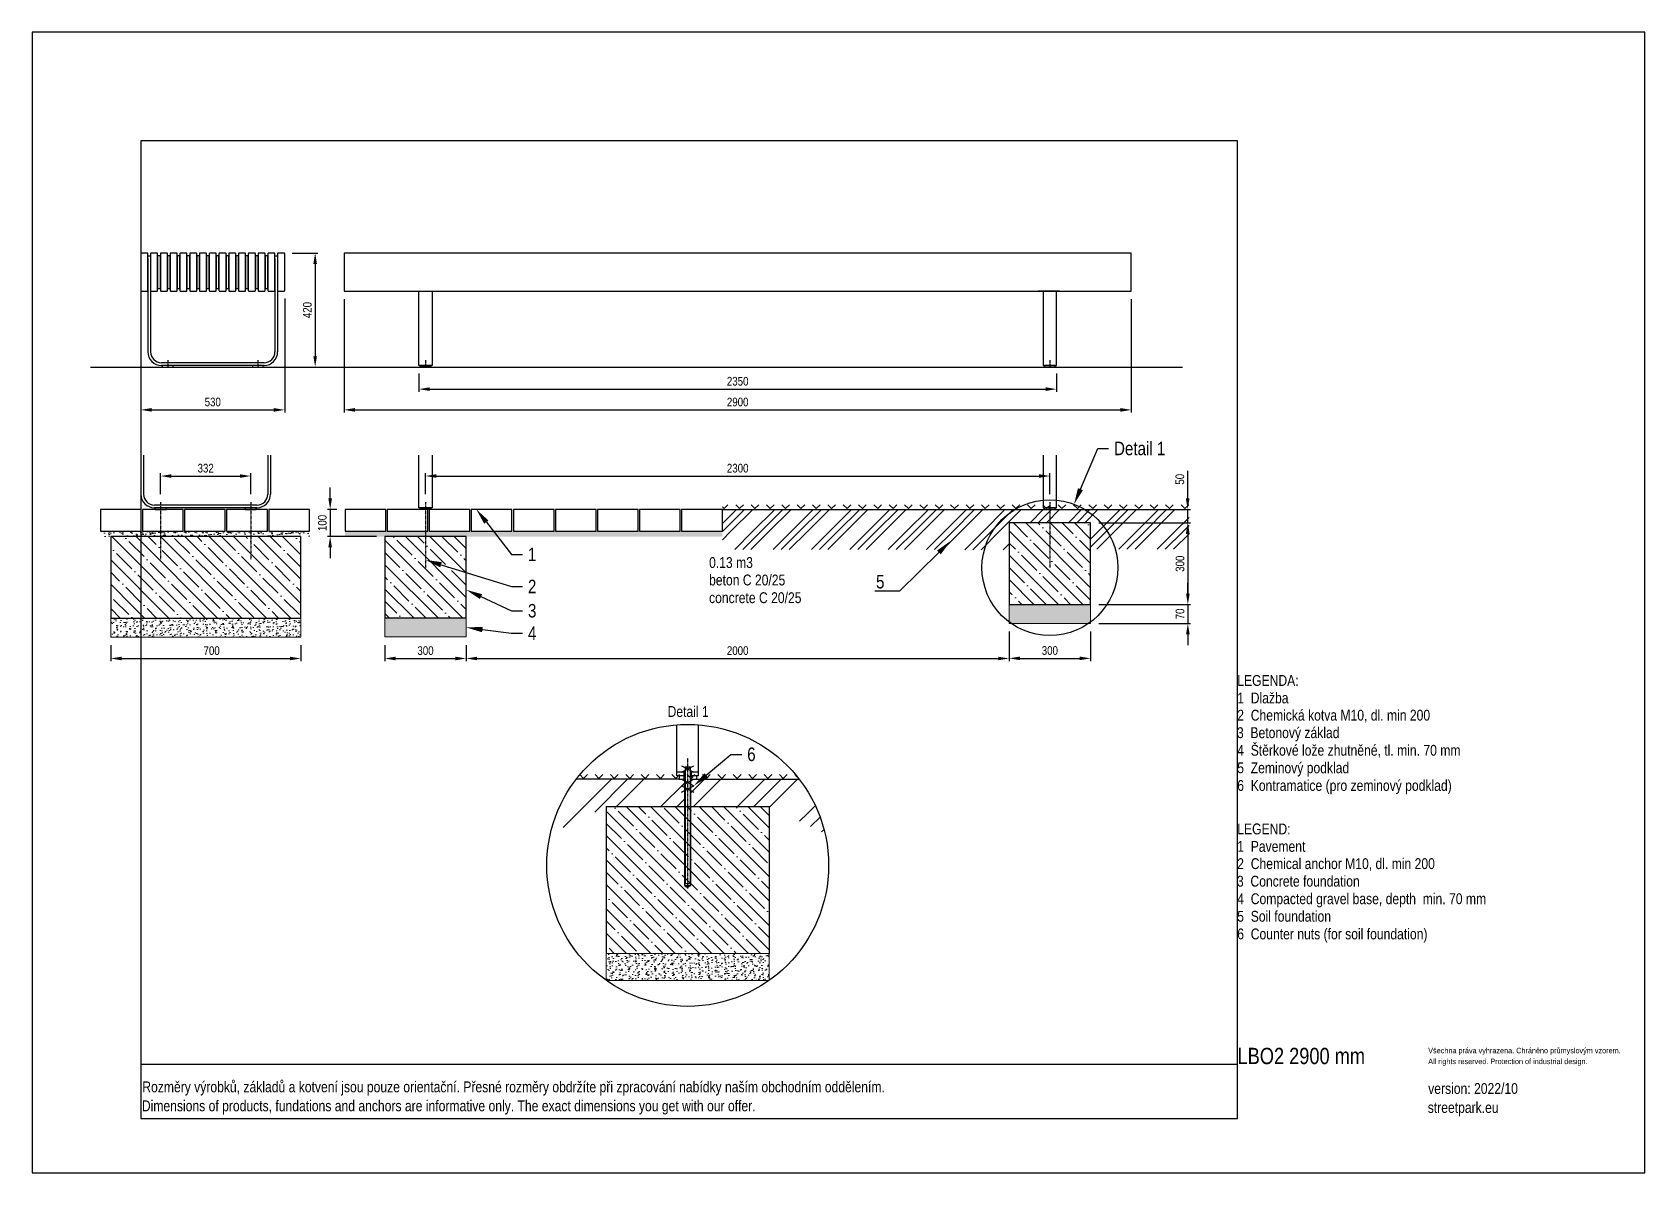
# Model space of a CAD drawing. Header units: millimetres. Extents: x 5064 to 11004, y 3085 to 7285.
import ezdxf
from ezdxf import colors
from ezdxf.entities.mleader import LeaderData, LeaderLine
from ezdxf.lldxf.tags import DXFTag
from ezdxf.math import Vec2, Vec3

# ---------------------------------------------------------------- set-up
doc = ezdxf.new("R2010")
doc.units = ezdxf.units.MM
doc.header["$LTSCALE"] = 0.3
doc.linetypes.add('DashDot', pattern=[15, 9, -3, 0, -3])
doc.layers.add('Nekreslit', color=6, linetype='Continuous', plot=False)
doc.layers.add('SRAFY', color=251, linetype='Continuous', lineweight=13)
doc.styles.add('SEACAD_Arial', font='arial.ttf', dxfattribs={"width": 0.8})
tags = doc.linetypes.add('HIDDEN2', pattern=[4.7625, 3.175, -1.5875]).pattern_tags.tags
tags[6:7] = [DXFTag(74, 4), DXFTag(75, 0), DXFTag(340, '0'), DXFTag(46, 0.0), DXFTag(50, 0.0), DXFTag(44, 0.0), DXFTag(45, 0.0)]
tags[4:5] = [DXFTag(74, 4), DXFTag(75, 0), DXFTag(340, '0'), DXFTag(46, 0.0), DXFTag(50, 0.0), DXFTag(44, 0.0), DXFTag(45, 0.0)]
doc.dimstyles.new('ISO-25', dxfattribs={"dimtxt": 1.6, "dimasz": 2, "dimexe": 0.5, "dimexo": 1.5, "dimtad": 1, "dimdec": 0, "dimtxsty": 'SEACAD_Arial', "dimcen": 2, "dimadec": 0, "dimazin": 0, "dimtfac": 1, "dimtdec": 0, "dimtmove": 0, "dimatfit": 3, "dimfxl": 1, "dimarcsym": 0})

# ---------------------------------------------------------------- blocks, each defined once
blk = doc.blocks.new('*D143')
at = {"color": 0, "lineweight": -2, "transparency": 16777216}
for p, q in [((6363, 5028.3), (6363, 4969.1)), ((6663, 5028.3), (6663, 4969.1)), ((6403, 4979.1), (6623, 4979.1))]:
    blk.add_line(p, q, dxfattribs=at)
at = {"color": 0, "transparency": 16777216}
for points in [[(6403, 4985.7), (6403, 4972.4), (6363, 4979.1)], [(6623, 4985.7), (6623, 4972.4), (6663, 4979.1)]]:
    blk.add_solid(points, dxfattribs=at)
at = {"layer": 'Defpoints', "color": 0, "transparency": 16777216}
for p in [(6363, 5058.3), (6663, 5058.3), (6663, 4979.1)]:
    blk.add_point(p, dxfattribs=at)
at = {"color": 0, "transparency": 16777216, "insert": (6513, 5007.9), "char_height": 32, "attachment_point": 5, "style": 'SEACAD_Arial'}
blk.add_mtext('300', dxfattribs=at)
blk = doc.blocks.new('*D135')
at = {"color": 0, "lineweight": -2, "transparency": 16777216}
for p, q in [((5537.3, 5584.3), (5537.3, 5661)), ((5577.3, 5651), (5829.3, 5651)), ((5869.3, 5584.3), (5869.3, 5661))]:
    blk.add_line(p, q, dxfattribs=at)
at = {"color": 0, "transparency": 16777216}
for points in [[(5577.3, 5657.6), (5577.3, 5644.3), (5537.3, 5651)], [(5829.3, 5657.6), (5829.3, 5644.3), (5869.3, 5651)]]:
    blk.add_solid(points, dxfattribs=at)
at = {"layer": 'Defpoints', "color": 0, "transparency": 16777216}
for p in [(5869.3, 5651), (5537.3, 5554.3), (5869.3, 5554.3)]:
    blk.add_point(p, dxfattribs=at)
at = {"color": 0, "transparency": 16777216, "insert": (5703.3, 5679.8), "char_height": 32, "attachment_point": 5, "style": 'SEACAD_Arial'}
blk.add_mtext('332', dxfattribs=at)
blk = doc.blocks.new('*D136')
at = {"color": 0, "lineweight": -2, "transparency": 16777216}
for p, q in [((5353.3, 5028), (5353.3, 4969.1)), ((6053.3, 5028), (6053.3, 4969.1)), ((5393.3, 4979.1), (6013.3, 4979.1))]:
    blk.add_line(p, q, dxfattribs=at)
at = {"color": 0, "transparency": 16777216}
for points in [[(5393.3, 4985.7), (5393.3, 4972.4), (5353.3, 4979.1)], [(6013.3, 4985.7), (6013.3, 4972.4), (6053.3, 4979.1)]]:
    blk.add_solid(points, dxfattribs=at)
at = {"layer": 'Defpoints', "color": 0, "transparency": 16777216}
for p in [(5353.3, 5058), (6053.3, 5058), (6053.3, 4979.1)]:
    blk.add_point(p, dxfattribs=at)
at = {"color": 0, "transparency": 16777216, "insert": (5725.2, 5007.9), "char_height": 32, "attachment_point": 5, "style": 'SEACAD_Arial'}
blk.add_mtext('700', dxfattribs=at)
blk = doc.blocks.new('*D144')
at = {"color": 0, "lineweight": -2, "transparency": 16777216}
for p, q in [((8663, 5078.2), (8663, 4969.5)), ((8963, 5078.2), (8963, 4969.5)), ((8703, 4979.5), (8923, 4979.5))]:
    blk.add_line(p, q, dxfattribs=at)
at = {"color": 0, "transparency": 16777216}
for points in [[(8703, 4986.2), (8703, 4972.9), (8663, 4979.5)], [(8923, 4986.2), (8923, 4972.9), (8963, 4979.5)]]:
    blk.add_solid(points, dxfattribs=at)
at = {"layer": 'Defpoints', "color": 0, "transparency": 16777216}
for p in [(8663, 5108.2), (8963, 5108.2), (8963, 4979.5)]:
    blk.add_point(p, dxfattribs=at)
at = {"color": 0, "transparency": 16777216, "insert": (8813, 5008.4), "char_height": 32, "attachment_point": 5, "style": 'SEACAD_Arial'}
blk.add_mtext('300', dxfattribs=at)
blk = doc.blocks.new('*D145')
at = {"color": 0, "lineweight": -2, "transparency": 16777216}
for p, q in [((8993, 5478.1), (9331.4, 5478.1)), ((9321.4, 5438.1), (9321.4, 5218.1)), ((8993, 5178.1), (9331.4, 5178.1))]:
    blk.add_line(p, q, dxfattribs=at)
at = {"color": 0, "transparency": 16777216}
for points in [[(9314.7, 5438.1), (9328, 5438.1), (9321.4, 5478.1)], [(9314.7, 5218.1), (9328, 5218.1), (9321.4, 5178.1)]]:
    blk.add_solid(points, dxfattribs=at)
at = {"layer": 'Defpoints', "color": 0, "transparency": 16777216}
for p in [(8963, 5478.1), (8963, 5178.1), (9321.4, 5178.1)]:
    blk.add_point(p, dxfattribs=at)
at = {"color": 0, "transparency": 16777216, "insert": (9292.5, 5328.1), "char_height": 32, "attachment_point": 5, "rotation": 90, "style": 'SEACAD_Arial'}
blk.add_mtext('300', dxfattribs=at)
blk = doc.blocks.new('*D146')
at = {"color": 0, "lineweight": -2, "transparency": 16777216}
for p, q in [((9321.4, 5218.1), (9321.4, 5258.1)), ((8993, 5178.1), (9331.4, 5178.1)), ((9321.4, 5178.1), (9321.4, 5108.2)), ((8993, 5108.2), (9331.4, 5108.2)), ((9321.4, 5068.2), (9321.4, 5028.2))]:
    blk.add_line(p, q, dxfattribs=at)
at = {"color": 0, "transparency": 16777216}
for points in [[(9314.7, 5218.1), (9328, 5218.1), (9321.4, 5178.1)], [(9314.7, 5068.2), (9328, 5068.2), (9321.4, 5108.2)]]:
    blk.add_solid(points, dxfattribs=at)
at = {"layer": 'Defpoints', "color": 0, "transparency": 16777216}
for p in [(8963, 5178.1), (8963, 5108.2), (9321.4, 5108.2)]:
    blk.add_point(p, dxfattribs=at)
at = {"color": 0, "transparency": 16777216, "insert": (9292.5, 5143.2), "char_height": 32, "attachment_point": 5, "rotation": 90, "style": 'SEACAD_Arial'}
blk.add_mtext('70', dxfattribs=at)
blk = doc.blocks.new('*D147')
at = {"color": 0, "lineweight": -2, "transparency": 16777216}
for p, q in [((9320.7, 5568.3), (9320.7, 5669.9)), ((9254.9, 5528.3), (9330.7, 5528.3)), ((9320.7, 5478.1), (9320.7, 5528.3)), ((8993, 5478.1), (9330.7, 5478.1)), ((9320.7, 5438.1), (9320.7, 5398.1))]:
    blk.add_line(p, q, dxfattribs=at)
at = {"color": 0, "transparency": 16777216}
for points in [[(9314, 5568.3), (9327.3, 5568.3), (9320.7, 5528.3)], [(9314, 5438.1), (9327.3, 5438.1), (9320.7, 5478.1)]]:
    blk.add_solid(points, dxfattribs=at)
at = {"layer": 'Defpoints', "color": 0, "transparency": 16777216}
for p in [(9224.9, 5528.3), (9320.7, 5528.3), (8963, 5478.1)]:
    blk.add_point(p, dxfattribs=at)
at = {"color": 0, "transparency": 16777216, "insert": (9291.8, 5639.1), "char_height": 32, "attachment_point": 5, "rotation": 90, "style": 'SEACAD_Arial'}
blk.add_mtext('50', dxfattribs=at)
blk = doc.blocks.new('*D137')
at = {"color": 0, "lineweight": -2, "transparency": 16777216}
for p, q in [((8663, 5078.2), (8663, 4969.1)), ((6663, 5028.3), (6663, 4969.1)), ((6703, 4979.1), (8623, 4979.1))]:
    blk.add_line(p, q, dxfattribs=at)
at = {"color": 0, "transparency": 16777216}
for points in [[(6703, 4985.7), (6703, 4972.4), (6663, 4979.1)], [(8623, 4985.7), (8623, 4972.4), (8663, 4979.1)]]:
    blk.add_solid(points, dxfattribs=at)
at = {"layer": 'Defpoints', "color": 0, "transparency": 16777216}
for p in [(6663, 5058.3), (8663, 5108.2), (8663, 4979.1)]:
    blk.add_point(p, dxfattribs=at)
at = {"color": 0, "transparency": 16777216, "insert": (7663, 5007.9), "char_height": 32, "attachment_point": 5, "style": 'SEACAD_Arial'}
blk.add_mtext('2000', dxfattribs=at)
blk = doc.blocks.new('*D138')
at = {"color": 0, "lineweight": -2, "transparency": 16777216}
for p, q in [((6513, 5584.3), (6513, 5661)), ((6553, 5651), (8773, 5651)), ((8813, 5584.3), (8813, 5661))]:
    blk.add_line(p, q, dxfattribs=at)
at = {"color": 0, "transparency": 16777216}
for points in [[(6553, 5657.6), (6553, 5644.3), (6513, 5651)], [(8773, 5657.6), (8773, 5644.3), (8813, 5651)]]:
    blk.add_solid(points, dxfattribs=at)
at = {"layer": 'Defpoints', "color": 0, "transparency": 16777216}
for p in [(8813, 5651), (6513, 5554.3), (8813, 5554.3)]:
    blk.add_point(p, dxfattribs=at)
at = {"color": 0, "transparency": 16777216, "insert": (7663, 5679.8), "char_height": 32, "attachment_point": 5, "style": 'SEACAD_Arial'}
blk.add_mtext('2300', dxfattribs=at)
blk = doc.blocks.new('*D139')
at = {"color": 0, "lineweight": -2, "transparency": 16777216}
for p, q in [((5464.3, 6304.2), (5464.3, 5884.6)), ((5994.3, 6304.2), (5994.3, 5884.6)), ((5504.3, 5894.6), (5954.3, 5894.6))]:
    blk.add_line(p, q, dxfattribs=at)
at = {"color": 0, "transparency": 16777216}
for points in [[(5504.3, 5901.3), (5504.3, 5888), (5464.3, 5894.6)], [(5954.3, 5901.3), (5954.3, 5888), (5994.3, 5894.6)]]:
    blk.add_solid(points, dxfattribs=at)
at = {"layer": 'Defpoints', "color": 0, "transparency": 16777216}
for p in [(5464.3, 6334.2), (5994.3, 6334.2), (5994.3, 5894.6)]:
    blk.add_point(p, dxfattribs=at)
at = {"color": 0, "transparency": 16777216, "insert": (5729.3, 5923.5), "char_height": 32, "attachment_point": 5, "style": 'SEACAD_Arial'}
blk.add_mtext('530', dxfattribs=at)
blk = doc.blocks.new('*D140')
at = {"color": 0, "lineweight": -2, "transparency": 16777216}
for p, q in [((6022.3, 6472.2), (6116.6, 6472.2)), ((6106.6, 6432.2), (6106.6, 6092.2)), ((5945.3, 6052.2), (6116.6, 6052.2))]:
    blk.add_line(p, q, dxfattribs=at)
at = {"color": 0, "transparency": 16777216}
for points in [[(6100, 6432.2), (6113.3, 6432.2), (6106.6, 6472.2)], [(6100, 6092.2), (6113.3, 6092.2), (6106.6, 6052.2)]]:
    blk.add_solid(points, dxfattribs=at)
at = {"layer": 'Defpoints', "color": 0, "transparency": 16777216}
for p in [(5992.3, 6472.2), (5915.3, 6052.2), (6106.6, 6052.2)]:
    blk.add_point(p, dxfattribs=at)
at = {"color": 0, "transparency": 16777216, "insert": (6077.8, 6262.2), "char_height": 32, "attachment_point": 5, "rotation": 90, "style": 'SEACAD_Arial'}
blk.add_mtext('420', dxfattribs=at)
blk = doc.blocks.new('*D141')
at = {"color": 0, "lineweight": -2, "transparency": 16777216}
for p, q in [((6213, 6302.1), (6213, 5884.6)), ((9113, 6302.1), (9113, 5884.6)), ((6253, 5894.6), (9073, 5894.6))]:
    blk.add_line(p, q, dxfattribs=at)
at = {"color": 0, "transparency": 16777216}
for points in [[(6253, 5901.3), (6253, 5888), (6213, 5894.6)], [(9073, 5901.3), (9073, 5888), (9113, 5894.6)]]:
    blk.add_solid(points, dxfattribs=at)
at = {"layer": 'Defpoints', "color": 0, "transparency": 16777216}
for p in [(6213, 6332.1), (9113, 6332.1), (9113, 5894.6)]:
    blk.add_point(p, dxfattribs=at)
at = {"color": 0, "transparency": 16777216, "insert": (7663, 5923.5), "char_height": 32, "attachment_point": 5, "style": 'SEACAD_Arial'}
blk.add_mtext('2900', dxfattribs=at)
blk = doc.blocks.new('*D142')
at = {"color": 0, "lineweight": -2, "transparency": 16777216}
for p, q in [((6488, 6028.2), (6488, 5961)), ((8838, 6028.2), (8838, 5961)), ((6528, 5971), (8798, 5971))]:
    blk.add_line(p, q, dxfattribs=at)
at = {"color": 0, "transparency": 16777216}
for points in [[(6528, 5977.7), (6528, 5964.4), (6488, 5971)], [(8798, 5977.7), (8798, 5964.4), (8838, 5971)]]:
    blk.add_solid(points, dxfattribs=at)
at = {"layer": 'Defpoints', "color": 0, "transparency": 16777216}
for p in [(6488, 6058.2), (8838, 6058.2), (8838, 5971)]:
    blk.add_point(p, dxfattribs=at)
at = {"color": 0, "transparency": 16777216, "insert": (7663, 5999.9), "char_height": 32, "attachment_point": 5, "style": 'SEACAD_Arial'}
blk.add_mtext('2350', dxfattribs=at)
blk = doc.blocks.new('*D148')
at = {"layer": 'Defpoints', "color": 0, "transparency": 16777216}
for p in [(6216.6, 5528.3), (6161.8, 5428.3), (6363, 5428.3)]:
    blk.add_point(p, dxfattribs=at)
at = {"layer": 'SRAFY', "color": 0, "lineweight": -2, "transparency": 16777216}
for p, q in [((6161.8, 5568.3), (6161.8, 5608.3)), ((6186.6, 5528.3), (6151.8, 5528.3)), ((6161.8, 5528.3), (6161.8, 5428.3)), ((6333, 5428.3), (6151.8, 5428.3)), ((6161.8, 5388.3), (6161.8, 5348.3))]:
    blk.add_line(p, q, dxfattribs=at)
at = {"layer": 'SRAFY', "color": 0, "transparency": 16777216}
for points in [[(6155.1, 5568.3), (6168.5, 5568.3), (6161.8, 5528.3)], [(6155.1, 5388.3), (6168.5, 5388.3), (6161.8, 5428.3)]]:
    blk.add_solid(points, dxfattribs=at)
at = {"layer": 'SRAFY', "color": 0, "transparency": 16777216, "insert": (6133, 5478.3), "char_height": 32, "attachment_point": 5, "rotation": 90, "style": 'SEACAD_Arial'}
blk.add_mtext('100', dxfattribs=at)

msp = doc.modelspace()

# ---------------------------------------------------------------- hatches: boundary and pattern name
at = {"layer": 'SRAFY'}
h = msp.add_hatch(dxfattribs=at)
h.set_pattern_fill('TERACO', color=256, scale=20)
h.set_pattern_definition([(45, (146.136, 213.653), (-28.28427, 28.28427), [20, -20]), (135, (202.705, 213.653), (-28.28427, -28.28427), [20, -20])])
h.paths.add_polyline_path([(7606.6, 5528.3), (7606.6, 5551.3), (9325.1, 5551.3), (9325.1, 5528.3)])
h = msp.add_hatch(dxfattribs=at)
h.set_pattern_fill('GOST_GROUND', color=256, scale=10)
h.set_pattern_definition([(45, (647.02, 214), (141.4214, -9e-15), [200]), (45, (677.02, 214), (141.4214, -9e-15), [200]), (45, (707.02, 214), (141.4214, -9e-15), [200])])
h.paths.add_polyline_path([(8663, 5379.7), (7606.6, 5380.5), (7606.6, 5528.2), (9325.7, 5528.6), (9325.7, 5381.2), (8963, 5381.2), (8963, 5478.1), (8663, 5476.9)])
h = msp.add_hatch(dxfattribs=at)
h.set_pattern_fill('ANSI35', color=256, scale=10, angle=90)
h.set_pattern_definition([(135, (-7422.46, -1814.01), (-44.90128, -44.90128), []), (135, (-7422.46, -1769.106), (-44.90128, -44.90128), [79.375, -15.875, 0, -15.875])])
h.paths.add_polyline_path([(8963, 5478.1), (8663, 5478.1), (8663, 5178.1), (8963, 5178.1)])
h.paths.add_polyline_path([(6663, 5428.3), (6363, 5428.3), (6363, 5128.3), (6663, 5128.3)])
h = msp.add_hatch(dxfattribs=at)
h.set_pattern_fill('AR-SAND', color=256, scale=0.5)
h.set_pattern_definition([(37.5, (-1220.093, 213.653), (-0.800016, 24.47066), [0, -19.304, 0, -21.59, 0, -20.6375]), (7.5, (-1220.093, 213.653), (22.47616, 35.84126), [0, -10.414, 0, -17.399, 0, -6.6675]), (327.5, (-1235.714, 213.653), (39.54962, 0.07186), [0, -6.35, 0, -22.86, 0, -29.845]), (317.5, (-1235.714, 213.653), (38.17782, 11.14647), [0, -3.175, 0, -14.986, 0, -17.145])])
h.paths.add_polyline_path([(5315.4, 5448.3), (5315.4, 5428.4), (5345.9, 5428.3), (5465.9, 5428.1), (5465.9, 5448.3)])
h.paths.add_polyline_path([(6085.4, 5428), (6085.4, 5448.3), (5465.9, 5448.3), (5465.9, 5428.1), (5595.9, 5428)])
h = msp.add_hatch(dxfattribs=at)
h.set_pattern_fill('ANSI35', color=256, scale=10, angle=90)
h.set_pattern_definition([(135, (-5940, -1863.845), (-44.90128, -44.90128), []), (135, (-5940, -1818.944), (-44.90128, -44.90128), [79.375, -15.875, 0, -15.875])])
h.paths.add_polyline_path([(6053.3, 5428), (5464.3, 5428.3), (5464.3, 5128), (6053.3, 5128)])
edge = h.paths.add_edge_path()
edge.add_line((5464.3, 5428.3), (5353.3, 5428.3))
edge.add_line((5353.3, 5428.3), (5353.3, 5128))
edge.add_line((5353.3, 5128), (5437.3, 5128))
edge.add_arc((5412.1, 5153), 35.5, 315.32965, 404.71619)
edge.add_arc((5412.3, 5153), 35.4, -44.96382, 45.00965, ccw=False)
edge.add_line((5437.3, 5128), (5464.3, 5128))
edge.add_line((5464.3, 5128), (5464.3, 5428.3))
h = msp.add_hatch(dxfattribs=at)
h.set_pattern_fill('AR-SAND', color=256, scale=0.5)
h.set_pattern_definition([(37.5, (-318.864, 213.653), (-0.800016, 24.47066), [0, -19.304, 0, -21.59, 0, -20.6375]), (7.5, (-318.864, 213.653), (22.47616, 35.84126), [0, -10.414, 0, -17.399, 0, -6.6675]), (327.5, (-334.485, 213.653), (39.54962, 0.07186), [0, -6.35, 0, -22.86, 0, -29.845]), (317.5, (-334.485, 213.653), (38.17782, 11.14647), [0, -3.175, 0, -14.986, 0, -17.145])])
h.paths.add_polyline_path([(6216.6, 5448.3), (6216.6, 5428.4), (6247.1, 5428.3), (6367.1, 5428.1), (6367.1, 5448.3)])
h.paths.add_polyline_path([(7606.6, 5428), (7606.6, 5448.3), (6367.1, 5448.3), (6367.1, 5428.1), (6497.1, 5428)])
h = msp.add_hatch(dxfattribs=at)
h.set_pattern_fill('AR-SAND', color=256, scale=0.5)
h.set_pattern_definition([(37.5, (-7422.46, -1814.007), (-0.800016, 24.470662), [0, -19.304, 0, -21.59, 0, -20.6375]), (7.5, (-7422.46, -1814.007), (22.476164, 35.841255), [0, -10.414, 0, -17.399, 0, -6.6675]), (327.5, (-7438.08, -1814.007), (39.549619, 0.07186), [0, -6.35, 0, -22.86, 0, -29.845]), (317.5, (-7438.08, -1814.007), (38.17782, 11.146466), [0, -3.175, 0, -14.986, 0, -17.145])])
h.paths.add_polyline_path([(6663, 5128.3), (6363, 5128.3), (6363, 5058.3), (6663, 5058.3)])
h.paths.add_polyline_path([(8963, 5178.1), (8663, 5178.1), (8663, 5108.2), (8963, 5108.2)])
h = msp.add_hatch(dxfattribs=at)
h.set_pattern_fill('AR-SAND', color=256, scale=0.5, angle=90)
h.set_pattern_definition([(127.5, (-5940, -1863.845), (-24.470662, -0.800016), [0, -19.304, 0, -21.59, 0, -20.6375]), (97.5, (-5940, -1863.845), (-35.841255, 22.476164), [0, -10.414, 0, -17.399, 0, -6.6675]), (57.5, (-5940, -1879.466), (-0.07186, 39.54962), [0, -6.35, 0, -22.86, 0, -29.845]), (47.5, (-5940, -1879.466), (-11.14647, 38.17782), [0, -3.175, 0, -14.986, 0, -17.145])])
h.paths.add_polyline_path([(5464.3, 5128), (5353.3, 5128), (5353.3, 5058), (5464.3, 5058)])
h.paths.add_polyline_path([(6053.3, 5128), (5464.3, 5128), (5464.3, 5058), (6053.3, 5058)])
h = msp.add_hatch(dxfattribs=at)
h.set_pattern_fill('GOST_GROUND', color=256, scale=20)
h.set_pattern_definition([(45, (0, 165.18), (282.8427, -2e-14), [400]), (45, (60, 165.18), (282.8427, -2e-14), [400]), (45, (120, 165.18), (282.8427, -2e-14), [400])])
edge = h.paths.add_edge_path()
edge.add_line((7469, 4534.4), (7447, 4534.3))
edge.add_line((7447, 4534.3), (7068, 4534.4))
edge.add_arc((7479, 4217.2), 519.1, 142.33693, 166.98753)
edge.add_line((6973.2, 4334.1), (7179, 4433.7))
edge.add_line((7179, 4433.7), (7469, 4433.7))
edge.add_line((7469, 4433.7), (7469, 4534.4))
edge = h.paths.add_edge_path()
edge.add_line((7889.9, 4534.4), (7511, 4534.4))
edge.add_line((7511, 4534.4), (7489, 4534.4))
edge.add_line((7489, 4534.4), (7489, 4433.7))
edge.add_line((7489, 4433.7), (7779, 4433.7))
edge.add_line((7779, 4433.7), (7984.8, 4334.1))
edge.add_arc((7479, 4217.2), 519.1, 13.01247, 37.66307)
h = msp.add_hatch(dxfattribs=at)
h.set_pattern_fill('TERACO', color=256, scale=20)
h.set_pattern_definition([(45, (-767.6, -780.327), (-28.28427, 28.28427), [20, -20]), (135, (-711.03, -780.327), (-28.28427, -28.28427), [20, -20])])
h.paths.add_polyline_path([(7077.2, 4534.3), (7077.2, 4557.4), (7880.8, 4557.4), (7880.8, 4534.3)])
h = msp.add_hatch(dxfattribs=at)
h.set_pattern_fill('ANSI35', color=256, scale=10, angle=90)
h.set_pattern_definition([(135, (-4114.31, -3148.64), (-44.90128, -44.90128), []), (135, (-4114.31, -3103.74), (-44.90128, -44.90128), [79.375, -15.875, 0, -15.875])])
h.paths.add_polyline_path([(7779, 4433.6), (7290, 4433.8), (7290, 3893.2), (7779, 3893.2)])
edge = h.paths.add_edge_path()
edge.add_line((7290, 4433.7), (7179, 4433.7))
edge.add_line((7179, 4433.7), (7179, 3893.2))
edge.add_line((7179, 3893.2), (7263, 3893.2))
edge.add_arc((7263, 3893.2), 0.01, 359.9928, 540)
edge.add_arc((7263, 3893.2), 0.01, 180, 359.9928)
edge.add_line((7263, 3893.2), (7290, 3893.2))
edge.add_line((7290, 3893.2), (7290, 4433.7))
h = msp.add_hatch(dxfattribs=at)
h.set_pattern_fill('AR-SAND', color=256, scale=0.5, angle=90)
h.set_pattern_definition([(127.5, (-4114.338, -3178.297), (-24.470662, -0.800016), [0, -19.304, 0, -21.59, 0, -20.6375]), (97.5, (-4114.34, -3178.297), (-35.841255, 22.476164), [0, -10.414, 0, -17.399, 0, -6.6675]), (57.5, (-4114.338, -3193.918), (-0.07186, 39.54962), [0, -6.35, 0, -22.86, 0, -29.845]), (47.5, (-4114.34, -3193.918), (-11.14647, 38.17782), [0, -3.175, 0, -14.986, 0, -17.145])])
h.paths.add_polyline_path([(7290, 3893.2), (7179, 3893.2), (7179, 3793.5), (7289.9, 3793.5)])
h.paths.add_polyline_path([(7779, 3893.2), (7290, 3893.2), (7289.9, 3793.5), (7779, 3793.5)])

# ---------------------------------------------------------------- linework, layer by layer
for p, q in [((5490.3, 6462.2), (5500.3, 6462.2)), ((5490.3, 6452.2), (5490.3, 6108.2)), ((5500.3, 6452.2), (5500.3, 6108.2)), ((5958.3, 6462.2), (5968.3, 6462.2)), ((5958.3, 6452.2), (5958.3, 6108.2)), ((5968.3, 6452.2), (5968.3, 6108.2)), ((8854.9, 6472.1), (8775.9, 6472.1)), ((8848.8, 6332.1), (8769.8, 6332.1)), ((5918.3, 6068.2), (5540.3, 6068.2)), ((5279.4, 6052.2), (9301.8, 6052.2)), ((5918.3, 6058.2), (5540.3, 6058.2)), ((5464.3, 5728.3), (5464.3, 5584.3)), ((5474.3, 5728.3), (5474.3, 5584.3)), ((5932.3, 5728.3), (5932.3, 5584.3)), ((5942.3, 5728.3), (5942.3, 5584.3)), ((6488, 5534.3), (6488, 5728.3)), ((6538, 5728.3), (6538, 5534.3)), ((8788, 5728.3), (8788, 5534.3)), ((8838, 5534.3), (8838, 5728.3)), ((5892.3, 5544.3), (5514.3, 5544.3)), ((5892.3, 5534.3), (5514.3, 5534.3)), ((6538, 5534.3), (6488, 5534.3)), ((7606.6, 5528.3), (9324.9, 5528.3)), ((8788, 5534.3), (8838, 5534.3)), ((5315.4, 5448.3), (5465.4, 5448.3)), ((7456.5, 4584), (7501.5, 4560)), ((7456.5, 4560), (7501.5, 4584)), ((7470.6, 4580.4), (7487.4, 4580.4)), ((7447, 4534.4), (7068, 4534.4)), ((7447, 4534.4), (7469, 4534.4)), ((7456.5, 4534.4), (7501.5, 4510.4)), ((7456.5, 4510.4), (7501.5, 4534.4)), ((7489, 4534.4), (7511, 4534.4)), ((7511, 4534.4), (7889.9, 4534.4)), ((7456.5, 4510.4), (7501.5, 4486.4)), ((7456.5, 4486.4), (7501.5, 4510.4)), ((7179, 4433.7), (7179, 3893.2)), ((7779, 4433.7), (7779, 3893.2)), ((7467, 4143.1), (7479, 4136.1)), ((7491, 4143.1), (7479, 4136.1))]:
    msp.add_line(p, q)
at = {"color": 7, "linetype": 'DashDot'}
for p, q in [((5563.3, 6078.2), (5563.3, 6049)), ((5895.3, 6078.2), (5895.3, 6049)), ((6513, 6078.2), (6513, 6049)), ((8813, 6078.2), (8813, 6049))]:
    msp.add_line(p, q, dxfattribs=at)
at = {"color": 7, "linetype": 'Continuous'}
for p, q in [((5465.4, 5528.3), (5315.4, 5528.3)), ((5315.4, 5528.3), (5315.4, 5448.3)), ((5465.4, 5448.3), (5465.4, 5528.3)), ((5620.4, 5528.3), (5470.4, 5528.3)), ((5470.4, 5528.3), (5470.4, 5448.3)), ((5620.4, 5448.3), (5620.4, 5528.3)), ((5775.4, 5528.3), (5625.4, 5528.3)), ((5625.4, 5528.3), (5625.4, 5448.3)), ((5775.4, 5448.3), (5775.4, 5528.3)), ((5930.4, 5528.3), (5780.4, 5528.3)), ((5780.4, 5528.3), (5780.4, 5448.3)), ((5930.4, 5448.3), (5930.4, 5528.3)), ((6085.4, 5528.3), (5935.4, 5528.3)), ((5935.4, 5528.3), (5935.4, 5448.3)), ((6085.4, 5448.3), (6085.4, 5528.3)), ((5470.4, 5448.3), (5620.4, 5448.3)), ((5625.4, 5448.3), (5775.4, 5448.3)), ((5780.4, 5448.3), (5930.4, 5448.3)), ((5935.4, 5448.3), (6085.4, 5448.3)), ((7439, 4547.2), (7439, 4734.7)), ((7519, 4547.2), (7519, 4734.7)), ((7469, 4547.2), (7439, 4547.2)), ((7447, 4547.2), (7447, 4534.4)), ((7519, 4547.2), (7489, 4547.2)), ((7511, 4547.2), (7511, 4534.4)), ((7179, 4433.7), (7779, 4433.7))]:
    msp.add_line(p, q, dxfattribs=at)
at = {"linetype": 'DashDot', "lineweight": 30}
for p, q in [((5537.3, 5554.3), (5537.3, 5343.6)), ((5869.3, 5554.3), (5869.3, 5343.6)), ((6513, 5554.3), (6513, 5313.6)), ((8813, 5554.3), (8813, 5313.6))]:
    msp.add_line(p, q, dxfattribs=at)
at = {"color": 7, "linetype": 'HIDDEN2'}
for p, q in [((7470.6, 4580.4), (7469, 4578.8)), ((7489, 4578.8), (7469, 4578.8)), ((7489, 4578.8), (7487.4, 4580.4)), ((7469, 4560), (7439, 4560)), ((7467, 4534.4), (7467, 4334.1)), ((7469, 4534.3), (7469, 4534.3)), ((7519, 4560), (7489, 4560)), ((7489, 4534.3), (7489, 4534.3)), ((7491, 4334.1), (7491, 4534.4)), ((7467, 4334.1), (7467, 4143.1)), ((7491, 4143.1), (7491, 4334.1)), ((7467, 4143.1), (7491, 4143.1)), ((7469, 4150.7), (7489, 4150.7)), ((7469, 4150.7), (7470.6, 4149.1)), ((7479, 4149.1), (7470.6, 4149.1)), ((7487.4, 4149.1), (7479, 4149.1)), ((7487.4, 4149.1), (7489, 4150.7))]:
    msp.add_line(p, q, dxfattribs=at)
at = {"color": 7}
for p, q in [((7469, 4578.8), (7469, 4150.7)), ((7489, 4150.7), (7489, 4578.8))]:
    msp.add_line(p, q, dxfattribs=at)
at = {"lineweight": 15}
for p, q in [((7470.6, 4580.4), (7470.6, 4149.1)), ((7487.4, 4149.1), (7487.4, 4580.4))]:
    msp.add_line(p, q, dxfattribs=at)
at = {"color": 7, "linetype": 'DashDot', "lineweight": 30}
msp.add_line((7479, 4132.3), (7479, 4612.3), dxfattribs=at)
at = {"color": 7, "linetype": 'HIDDEN2', "ltscale": 0.4}
for p, q in [((7465, 4560), (7465, 4534.4)), ((7493, 4534.4), (7493, 4560))]:
    msp.add_line(p, q, dxfattribs=at)
for points in [[(5466.3, 6332.2), (5488.3, 6332.2, 0.414214), (5490.3, 6334.2), (5490.3, 6470.2, 0.414214), (5488.3, 6472.2), (5466.3, 6472.2, 0.414214), (5464.3, 6470.2), (5464.3, 6334.2, 0.414214)], [(5502.3, 6332.2), (5524.3, 6332.2, 0.414214), (5526.3, 6334.2), (5526.3, 6470.2, 0.414214), (5524.3, 6472.2), (5502.3, 6472.2, 0.414214), (5500.3, 6470.2), (5500.3, 6334.2, 0.414214)], [(5538.3, 6332.2), (5560.3, 6332.2, 0.414214), (5562.3, 6334.2), (5562.3, 6470.2, 0.414214), (5560.3, 6472.2), (5538.3, 6472.2, 0.414214), (5536.3, 6470.2), (5536.3, 6334.2, 0.414214)], [(5574.3, 6332.2), (5596.3, 6332.2, 0.414214), (5598.3, 6334.2), (5598.3, 6470.2, 0.414214), (5596.3, 6472.2), (5574.3, 6472.2, 0.414214), (5572.3, 6470.2), (5572.3, 6334.2, 0.414214)], [(5610.3, 6332.2), (5632.3, 6332.2, 0.414214), (5634.3, 6334.2), (5634.3, 6470.2, 0.414214), (5632.3, 6472.2), (5610.3, 6472.2, 0.414214), (5608.3, 6470.2), (5608.3, 6334.2, 0.414214)], [(5646.3, 6332.2), (5668.3, 6332.2, 0.414214), (5670.3, 6334.2), (5670.3, 6470.2, 0.414214), (5668.3, 6472.2), (5646.3, 6472.2, 0.414214), (5644.3, 6470.2), (5644.3, 6334.2, 0.414214)], [(5682.3, 6332.2), (5704.3, 6332.2, 0.414214), (5706.3, 6334.2), (5706.3, 6470.2, 0.414214), (5704.3, 6472.2), (5682.3, 6472.2, 0.414214), (5680.3, 6470.2), (5680.3, 6334.2, 0.414214)], [(5718.3, 6332.2), (5740.3, 6332.2, 0.414214), (5742.3, 6334.2), (5742.3, 6470.2, 0.414214), (5740.3, 6472.2), (5718.3, 6472.2, 0.414214), (5716.3, 6470.2), (5716.3, 6334.2, 0.414214)], [(5754.3, 6332.2), (5776.3, 6332.2, 0.414214), (5778.3, 6334.2), (5778.3, 6470.2, 0.414214), (5776.3, 6472.2), (5754.3, 6472.2, 0.414214), (5752.3, 6470.2), (5752.3, 6334.2, 0.414214)], [(5790.3, 6332.2), (5812.3, 6332.2, 0.414214), (5814.3, 6334.2), (5814.3, 6470.2, 0.414214), (5812.3, 6472.2), (5790.3, 6472.2, 0.414214), (5788.3, 6470.2), (5788.3, 6334.2, 0.414214)], [(5826.3, 6332.2), (5848.3, 6332.2, 0.414214), (5850.3, 6334.2), (5850.3, 6470.2, 0.414214), (5848.3, 6472.2), (5826.3, 6472.2, 0.414214), (5824.3, 6470.2), (5824.3, 6334.2, 0.414214)], [(5862.3, 6332.2), (5884.3, 6332.2, 0.414214), (5886.3, 6334.2), (5886.3, 6470.2, 0.414214), (5884.3, 6472.2), (5862.3, 6472.2, 0.414214), (5860.3, 6470.2), (5860.3, 6334.2, 0.414214)], [(5898.3, 6332.2), (5920.3, 6332.2, 0.414214), (5922.3, 6334.2), (5922.3, 6470.2, 0.414214), (5920.3, 6472.2), (5898.3, 6472.2, 0.414214), (5896.3, 6470.2), (5896.3, 6334.2, 0.414214)], [(5934.3, 6332.2), (5956.3, 6332.2, 0.414214), (5958.3, 6334.2), (5958.3, 6470.2, 0.414214), (5956.3, 6472.2), (5934.3, 6472.2, 0.414214), (5932.3, 6470.2), (5932.3, 6334.2, 0.414214)], [(5970.3, 6332.2), (5992.3, 6332.2, 0.414214), (5994.3, 6334.2), (5994.3, 6470.2, 0.414214), (5992.3, 6472.2), (5970.3, 6472.2, 0.414214), (5968.3, 6470.2), (5968.3, 6334.2, 0.414214)]]:
    msp.add_lwpolyline(points, format="xyb", close=True)
for points in [[(5526.3, 6342.2), (5536.3, 6342.2), (5536.3, 6462.2), (5526.3, 6462.2)], [(5562.3, 6342.2), (5572.3, 6342.2), (5572.3, 6462.2), (5562.3, 6462.2)], [(5598.3, 6342.2), (5608.3, 6342.2), (5608.3, 6462.2), (5598.3, 6462.2)], [(5634.3, 6342.2), (5644.3, 6342.2), (5644.3, 6462.2), (5634.3, 6462.2)], [(5670.3, 6342.2), (5680.3, 6342.2), (5680.3, 6462.2), (5670.3, 6462.2)], [(5706.3, 6342.2), (5716.3, 6342.2), (5716.3, 6462.2), (5706.3, 6462.2)], [(5742.3, 6342.2), (5752.3, 6342.2), (5752.3, 6462.2), (5742.3, 6462.2)], [(5778.3, 6342.2), (5788.3, 6342.2), (5788.3, 6462.2), (5778.3, 6462.2)], [(5814.3, 6342.2), (5824.3, 6342.2), (5824.3, 6462.2), (5814.3, 6462.2)], [(5850.3, 6342.2), (5860.3, 6342.2), (5860.3, 6462.2), (5850.3, 6462.2)], [(5886.3, 6342.2), (5896.3, 6342.2), (5896.3, 6462.2), (5886.3, 6462.2)], [(5922.3, 6342.2), (5932.3, 6342.2), (5932.3, 6462.2), (5922.3, 6462.2)], [(6213, 6332.1), (9113, 6332.1), (9113, 6472.1), (6213, 6472.1)], [(6538, 6058.2), (6488, 6058.2), (6488, 6332.1), (6538, 6332.1)], [(8788, 6058.2), (8838, 6058.2), (8838, 6332.1), (8788, 6332.1)], [(5543.3, 6052.2), (5583.3, 6052.2), (5583.3, 6058.2), (5543.3, 6058.2)], [(5875.3, 6052.2), (5915.3, 6052.2), (5915.3, 6058.2), (5875.3, 6058.2)], [(6533, 6052.2), (6493, 6052.2), (6493, 6058.2), (6533, 6058.2)], [(8793, 6052.2), (8833, 6052.2), (8833, 6058.2), (8793, 6058.2)], [(5517.3, 5528.3), (5557.3, 5528.3), (5557.3, 5534.3), (5517.3, 5534.3)], [(5849.3, 5528.3), (5889.3, 5528.3), (5889.3, 5534.3), (5849.3, 5534.3)], [(6216.6, 5448.3), (6366.6, 5448.3), (6366.6, 5528.3), (6216.6, 5528.3)], [(6371.6, 5448.3), (6521.6, 5448.3), (6521.6, 5528.3), (6371.6, 5528.3)], [(6533, 5528.3), (6493, 5528.3), (6493, 5534.3), (6533, 5534.3)], [(6526.6, 5448.3), (6676.6, 5448.3), (6676.6, 5528.3), (6526.6, 5528.3)], [(6681.6, 5448.3), (6831.6, 5448.3), (6831.6, 5528.3), (6681.6, 5528.3)], [(6836.6, 5448.3), (6986.6, 5448.3), (6986.6, 5528.3), (6836.6, 5528.3)], [(6991.6, 5448.3), (7141.6, 5448.3), (7141.6, 5528.3), (6991.6, 5528.3)], [(7146.6, 5448.3), (7296.6, 5448.3), (7296.6, 5528.3), (7146.6, 5528.3)], [(7301.6, 5448.3), (7451.6, 5448.3), (7451.6, 5528.3), (7301.6, 5528.3)], [(7456.6, 5448.3), (7606.6, 5448.3), (7606.6, 5528.3), (7456.6, 5528.3)], [(8793, 5528.3), (8833, 5528.3), (8833, 5534.3), (8793, 5534.3)], [(8663, 5178.1), (8963, 5178.1), (8963, 5478.1), (8663, 5478.1)], [(5353.3, 5128), (6053.3, 5128), (6053.3, 5428), (5353.3, 5428.3)], [(6363, 5128.3), (6663, 5128.3), (6663, 5428.3), (6363, 5428.3)]]:
    msp.add_lwpolyline(points, close=True)
at = {"color": 7, "linetype": 'Continuous'}
for centre, radius in [((5529.3, 5528.3), 0.01), ((6045.4, 5528.3), 0.01), ((5437.3, 5178), 0.01), ((7479, 4217.2), 519.1)]:
    msp.add_circle(centre, radius, dxfattribs=at)
msp.add_circle((8813, 5313.6), 250.1)
for centre, radius, start, end in [((5540.3, 6108.2), 50, 180, 270), ((5540.3, 6108.2), 40, 180, 270), ((5918.3, 6108.2), 50, 270, 0), ((5918.3, 6108.2), 40, 270, 0), ((5514.3, 5584.3), 50, 180, 270), ((5514.3, 5584.3), 40, 180, 270), ((5892.3, 5584.3), 50, 270, 0), ((5892.3, 5584.3), 40, 270, 0)]:
    msp.add_arc(centre, radius, start, end)
at = {"layer": 'Nekreslit'}
msp.add_line((5464.4, 3485.3), (9504.4, 3485.3), dxfattribs=at)
for points in [[(5064.4, 3085.3), (11004.4, 3085.3), (11004.4, 7285.3), (5064.4, 7285.3)], [(5464.4, 3285.3), (9504.4, 3285.3), (9504.4, 6885.3), (5464.4, 6885.3)]]:
    msp.add_lwpolyline(points, close=True, dxfattribs=at)
at = {"layer": 'SRAFY'}
for p, q in [((8663, 5428.3), (8663, 5478.5)), ((5353.3, 5178), (5353.3, 5058)), ((8663, 5178.1), (8663, 5108.2)), ((8963, 5178.1), (8963, 5108.2)), ((6053.3, 5128), (6053.3, 5058)), ((6363, 5128.3), (6363, 5058.3)), ((6663, 5128.3), (6663, 5058.3)), ((5353.3, 5058), (6053.3, 5058)), ((6363, 5058.3), (6663, 5058.3)), ((8663, 5108.2), (8963, 5108.2)), ((7179, 3893.2), (7179, 3793.5)), ((7779, 3793.5), (7779, 3893.2)), ((7179, 3793.5), (7779, 3793.5))]:
    msp.add_line(p, q, dxfattribs=at)
at = {"layer": 'SRAFY', "color": 0}
msp.add_line((7179, 3893.2), (7779, 3893.2), dxfattribs=at)

# ---------------------------------------------------------------- texts
at = {"style": 'SEACAD_Arial', "width": 0.8}
for s, height, p in [('0.13 m3', 40, (7557.6, 5312.4)), ('beton C 20/25', 40, (7557.6, 5248.2)), ('concrete C 20/25', 40, (7557.6, 5183)), ('LEGENDA:', 40, (9503.3, 4878.1)), ('1  Dlažba', 40, (9503.3, 4813.8)), ('2  Chemická kotva M10, dl. min 200', 40, (9503.3, 4750.3)), ('3  Betonový základ', 40, (9502.2, 4685.8)), ('4  Štěrkové lože zhutněné, tl. min. 70 mm', 40, (9503.3, 4621.1)), ('5  Zeminový podklad', 40, (9503.3, 4556.5)), ('6  Kontramatice (pro zeminový podklad)', 40, (9503.3, 4491.5)), ('LEGEND:', 40, (9503.3, 4331.4)), ('1  Pavement', 40, (9503.3, 4267.1)), ('2  Chemical anchor M10, dl. min 200', 40, (9503.3, 4203.6)), ('3  Concrete foundation', 40, (9502.2, 4139)), ('4  Compacted gravel base, depth  min. 70 mm', 40, (9503.3, 4074.3)), ('5  Soil foundation', 40, (9503.3, 4009.7)), ('6  Counter nuts (for soil foundation)', 40, (9503.3, 3944.7)), ('LBO2 2900 mm ', 60, (9504.4, 3485.3)), ('Všechna práva vyhrazena. Chráněno průmyslovým vzorem.', 20, (10206.7, 3525.3)), ('All rights reserved. Protection of industrial design.', 20, (10206.7, 3485.3)), ('Rozměry výrobků, základů a kotvení jsou pouze orientační. Přesné rozměry obdržíte při zpracování nabídky naším obchodním oddělením.', 39.9982, (5469.8, 3381.6)), ('version: 2022/10', 40, (10206.7, 3375.5)), ('Dimensions of products, fundations and anchors are informative only. The exact dimensions you get with our offer.', 39.9982, (5468.2, 3311.7)), ('streetpark.eu', 40, (10205.1, 3305.6))]:
    msp.add_text(s, height=height, dxfattribs=at).set_placement(p)
at = {"insert": (7404.8, 4803.8), "char_height": 40, "attachment_point": 1, "style": 'SEACAD_Arial'}
msp.add_mtext_dynamic_manual_height_columns('Detail 1', width=226.121, gutter_width=200, heights=[0], dxfattribs=at)

# ---------------------------------------------------------------- dimensions: what is measured, and where the dimension line sits
for base, p1, p2, picture, middle in [((6106.6, 6052.2), (5992.3, 6472.2), (5915.3, 6052.2), '*D140', (6077.8, 6262.2)), ((9320.7, 5528.3), (8963, 5478.1), (9224.9, 5528.3), '*D147', (9291.8, 5639.1))]:
    dim = msp.add_linear_dim(base=base, p1=p1, p2=p2, angle=90, dimstyle='ISO-25')
    dim.commit()
    dim.dimension.update_dxf_attribs({"geometry": picture, "text_midpoint": middle})
for base, p1, p2, picture, middle in [((5994.3, 5894.6), (5464.3, 6334.2), (5994.3, 6334.2), '*D139', (5729.3, 5923.5)), ((9113, 5894.6), (6213, 6332.1), (9113, 6332.1), '*D141', (7663, 5923.5)), ((8838, 5971), (6488, 6058.2), (8838, 6058.2), '*D142', (7663, 5999.9)), ((8813, 5651), (6513, 5554.3), (8813, 5554.3), '*D138', (7663, 5679.8)), ((6663, 4979.1), (6363, 5058.3), (6663, 5058.3), '*D143', (6513, 5007.9)), ((8663, 4979.1), (6663, 5058.3), (8663, 5108.2), '*D137', (7663, 5007.9))]:
    dim = msp.add_linear_dim(base=base, p1=p1, p2=p2, dimstyle='ISO-25')
    dim.commit()
    dim.dimension.update_dxf_attribs({"geometry": picture, "text_midpoint": middle})
dim = msp.add_linear_dim(base=(5869.3, 5651), p1=(5537.3, 5554.3), p2=(5869.3, 5554.3), dimstyle='ISO-25', override={"dimscale": 0})
dim.commit()
dim.dimension.update_dxf_attribs({"geometry": '*D135', "text_midpoint": (5703.3, 5679.8)})
for base, p1, p2, override, picture, middle in [((9321.4, 5178.1), (8963, 5478.1), (8963, 5178.1), {"dimscale": 0}, '*D145', (9292.5, 5328.1)), ((9321.4, 5108.2), (8963, 5178.1), (8963, 5108.2), {"dimscale": 0, "dimtmove": 1}, '*D146', (9292.5, 5143.2))]:
    dim = msp.add_linear_dim(base=base, p1=p1, p2=p2, angle=90, dimstyle='ISO-25', override=override)
    dim.commit()
    dim.dimension.update_dxf_attribs({"geometry": picture, "text_midpoint": middle})
dim = msp.add_linear_dim(base=(6053.3, 4979.1), p1=(5353.3, 5058), p2=(6053.3, 5058), dimstyle='ISO-25', override={"dimscale": 0})
dim.commit()
dim.dimension.update_dxf_attribs({"geometry": '*D136', "text_midpoint": (5725.2, 4979.1), "dimtype": 160})
dim = msp.add_linear_dim(base=(8963, 4979.5), p1=(8663, 5108.2), p2=(8963, 5108.2), dimstyle='ISO-25')
dim.commit()
dim.dimension.update_dxf_attribs({"geometry": '*D144', "text_midpoint": (8813, 4979.5), "dimtype": 160})
at = {"layer": 'SRAFY', "color": 0}
dim = msp.add_linear_dim(base=(6161.8, 5428.3), p1=(6216.6, 5528.3), p2=(6363, 5428.3), angle=90, dimstyle='ISO-25', dxfattribs=at)
dim.commit()
dim.dimension.update_dxf_attribs({"geometry": '*D148', "text_midpoint": (6133, 5478.3)})

# ---------------------------------------------------------------- leaders
ml = msp.add_multileader_mtext('Standard')
ml.set_content('Detail 1', color=256, style='SEACAD_Arial')
ml.set_leader_properties(lineweight=-3)
ml.build(insert=Vec2(0, 0))
ml.multileader.update_dxf_attribs({"text_right_attachment_type": 6, "dogleg_length": 2, "arrow_head_size": 60, "scale": 20})
ctx = ml.context
ctx.base_point, ctx.scale, ctx.char_height, ctx.arrow_head_size, ctx.landing_gap_size, ctx.plane_origin = Vec3(9029.2, 5752.3), 20, 50, 60, 20, Vec3(10489.1, 5554.9)
ctx.right_attachment = 6
notes = []
notes.append((ctx, [(0, (1, 1, 0), (8989.2, 5752.3), (1, 0), 40, [(0, [(8902.1, 5547.4)], 0, [])])]))
ctx.mtext.insert, ctx.mtext.flow_direction = Vec3(9049.2, 5777.7), 5
ml = msp.add_multileader_mtext('Standard')
ml.set_content('1', color=256, style='SEACAD_Arial')
ml.set_leader_properties()
ml.build(insert=Vec2(0, 0))
ml.multileader.update_dxf_attribs({"text_right_attachment_type": 6, "dogleg_length": 2, "arrow_head_size": 60, "scale": 20})
ctx = ml.context
ctx.base_point, ctx.scale, ctx.char_height, ctx.arrow_head_size, ctx.landing_gap_size, ctx.plane_origin = Vec3(6870.4, 5362.5), 20, 50, 60, 20, Vec3(6607.5, 5526.6)
ctx.right_attachment = 6
notes.append((ctx, [(0, (1, 1, 0), (6830.4, 5362.5), (1, 0), 40, [(0, [(6700.1, 5528.3)], 0, [])])]))
ctx.mtext.insert, ctx.mtext.flow_direction = Vec3(6890.4, 5387.5), 5
ml = msp.add_multileader_mtext('Standard')
ml.set_content('5', color=256, style='SEACAD_Arial')
ml.set_leader_properties()
ml.build(insert=Vec2(0, 0))
ml.multileader.update_dxf_attribs({"text_right_attachment_type": 6, "dogleg_length": 2, "arrow_head_size": 60, "scale": 20})
ctx = ml.context
ctx.base_point, ctx.scale, ctx.char_height, ctx.arrow_head_size, ctx.landing_gap_size, ctx.plane_origin = Vec3(8152.7, 5261.5), 20, 50, 60, 20, Vec3(8314, 5411.8)
ctx.right_attachment = 6
notes.append((ctx, [(0, (1, 1, 0), (8259.3, 5227), (-1, 0), 40, [(0, [(8447.2, 5411.8)], 0, [])])]))
ctx.mtext.insert, ctx.mtext.flow_direction = Vec3(8172.7, 5287), 5
ml = msp.add_multileader_mtext('Standard')
ml.set_content('2', color=256, style='SEACAD_Arial')
ml.set_leader_properties()
ml.build(insert=Vec2(0, 0))
ml.multileader.update_dxf_attribs({"text_right_attachment_type": 6, "dogleg_length": 2, "arrow_head_size": 60, "scale": 20})
ctx = ml.context
ctx.base_point, ctx.scale, ctx.char_height, ctx.arrow_head_size, ctx.landing_gap_size, ctx.plane_origin = Vec3(6870.4, 5244.2), 20, 50, 60, 20, Vec3(6528, 5342)
ctx.right_attachment = 6
notes.append((ctx, [(0, (1, 1, 0), (6830.4, 5244.2), (1, 0), 40, [(0, [(6513, 5342)], 0, [])])]))
ctx.mtext.insert, ctx.mtext.flow_direction = Vec3(6890.4, 5269.2), 5
ml = msp.add_multileader_mtext('Standard')
ml.set_content('3', color=256, style='SEACAD_Arial')
ml.set_leader_properties()
ml.build(insert=Vec2(0, 0))
ml.multileader.update_dxf_attribs({"text_right_attachment_type": 6, "dogleg_length": 2, "arrow_head_size": 60, "scale": 20})
ctx = ml.context
ctx.base_point, ctx.scale, ctx.char_height, ctx.arrow_head_size, ctx.landing_gap_size, ctx.plane_origin = Vec3(6870.4, 5154.6), 20, 50, 60, 20, Vec3(6526.9, 5129.1)
ctx.right_attachment = 6
notes.append((ctx, [(0, (1, 1, 0), (6830.4, 5154.6), (1, 0), 40, [(0, [(6663, 5232)], 0, [])])]))
ctx.mtext.insert, ctx.mtext.flow_direction = Vec3(6890.4, 5180), 5
ml = msp.add_multileader_mtext('Standard')
ml.set_content('4', color=256, style='SEACAD_Arial')
ml.set_leader_properties()
ml.build(insert=Vec2(0, 0))
ml.multileader.update_dxf_attribs({"text_right_attachment_type": 6, "dogleg_length": 2, "arrow_head_size": 60, "scale": 20})
ctx = ml.context
ctx.base_point, ctx.scale, ctx.char_height, ctx.arrow_head_size, ctx.landing_gap_size, ctx.plane_origin = Vec3(6870.4, 5072), 20, 50, 60, 20, Vec3(6447.8, 5182.4)
ctx.right_attachment = 6
notes.append((ctx, [(0, (1, 1, 0), (6830.4, 5072), (1, 0), 40, [(0, [(6663, 5093.3)], 0, [])])]))
ctx.mtext.insert, ctx.mtext.flow_direction = Vec3(6890.4, 5097), 5
ml = msp.add_multileader_mtext('Standard')
ml.set_content('6', color=256, style='SEACAD_Arial')
ml.set_leader_properties()
ml.build(insert=Vec2(0, 0))
ml.multileader.update_dxf_attribs({"text_right_attachment_type": 6, "dogleg_length": 2, "arrow_head_size": 60, "scale": 20})
ctx = ml.context
ctx.base_point, ctx.scale, ctx.char_height, ctx.arrow_head_size, ctx.landing_gap_size, ctx.plane_origin = Vec3(7678, 4626), 20, 50, 60, 20, Vec3(7363.7, 4425.3)
ctx.right_attachment = 6
notes.append((ctx, [(0, (1, 1, 0), (7638, 4626), (1, 0), 40, [(0, [(7501.5, 4510.4)], 0, [])])]))
ctx.mtext.insert, ctx.mtext.flow_direction = Vec3(7698, 4651.4), 5
for ctx, leaders in notes:
    for number, flags, end, landing, length, lines in leaders:
        leader = LeaderData()
        leader.index, (leader.has_last_leader_line, leader.has_dogleg_vector, leader.attachment_direction) = number, flags
        leader.last_leader_point, leader.dogleg_vector, leader.dogleg_length = Vec3(end), Vec3(landing), length
        for number, points, colour, breaks in lines:
            line = LeaderLine()
            line.index, line.vertices, line.color, line.breaks = number, Vec3.list(points), colors.encode_raw_color(colour), breaks
            leader.lines.append(line)
        ctx.leaders.append(leader)

doc.saveas('drawing.dxf')
